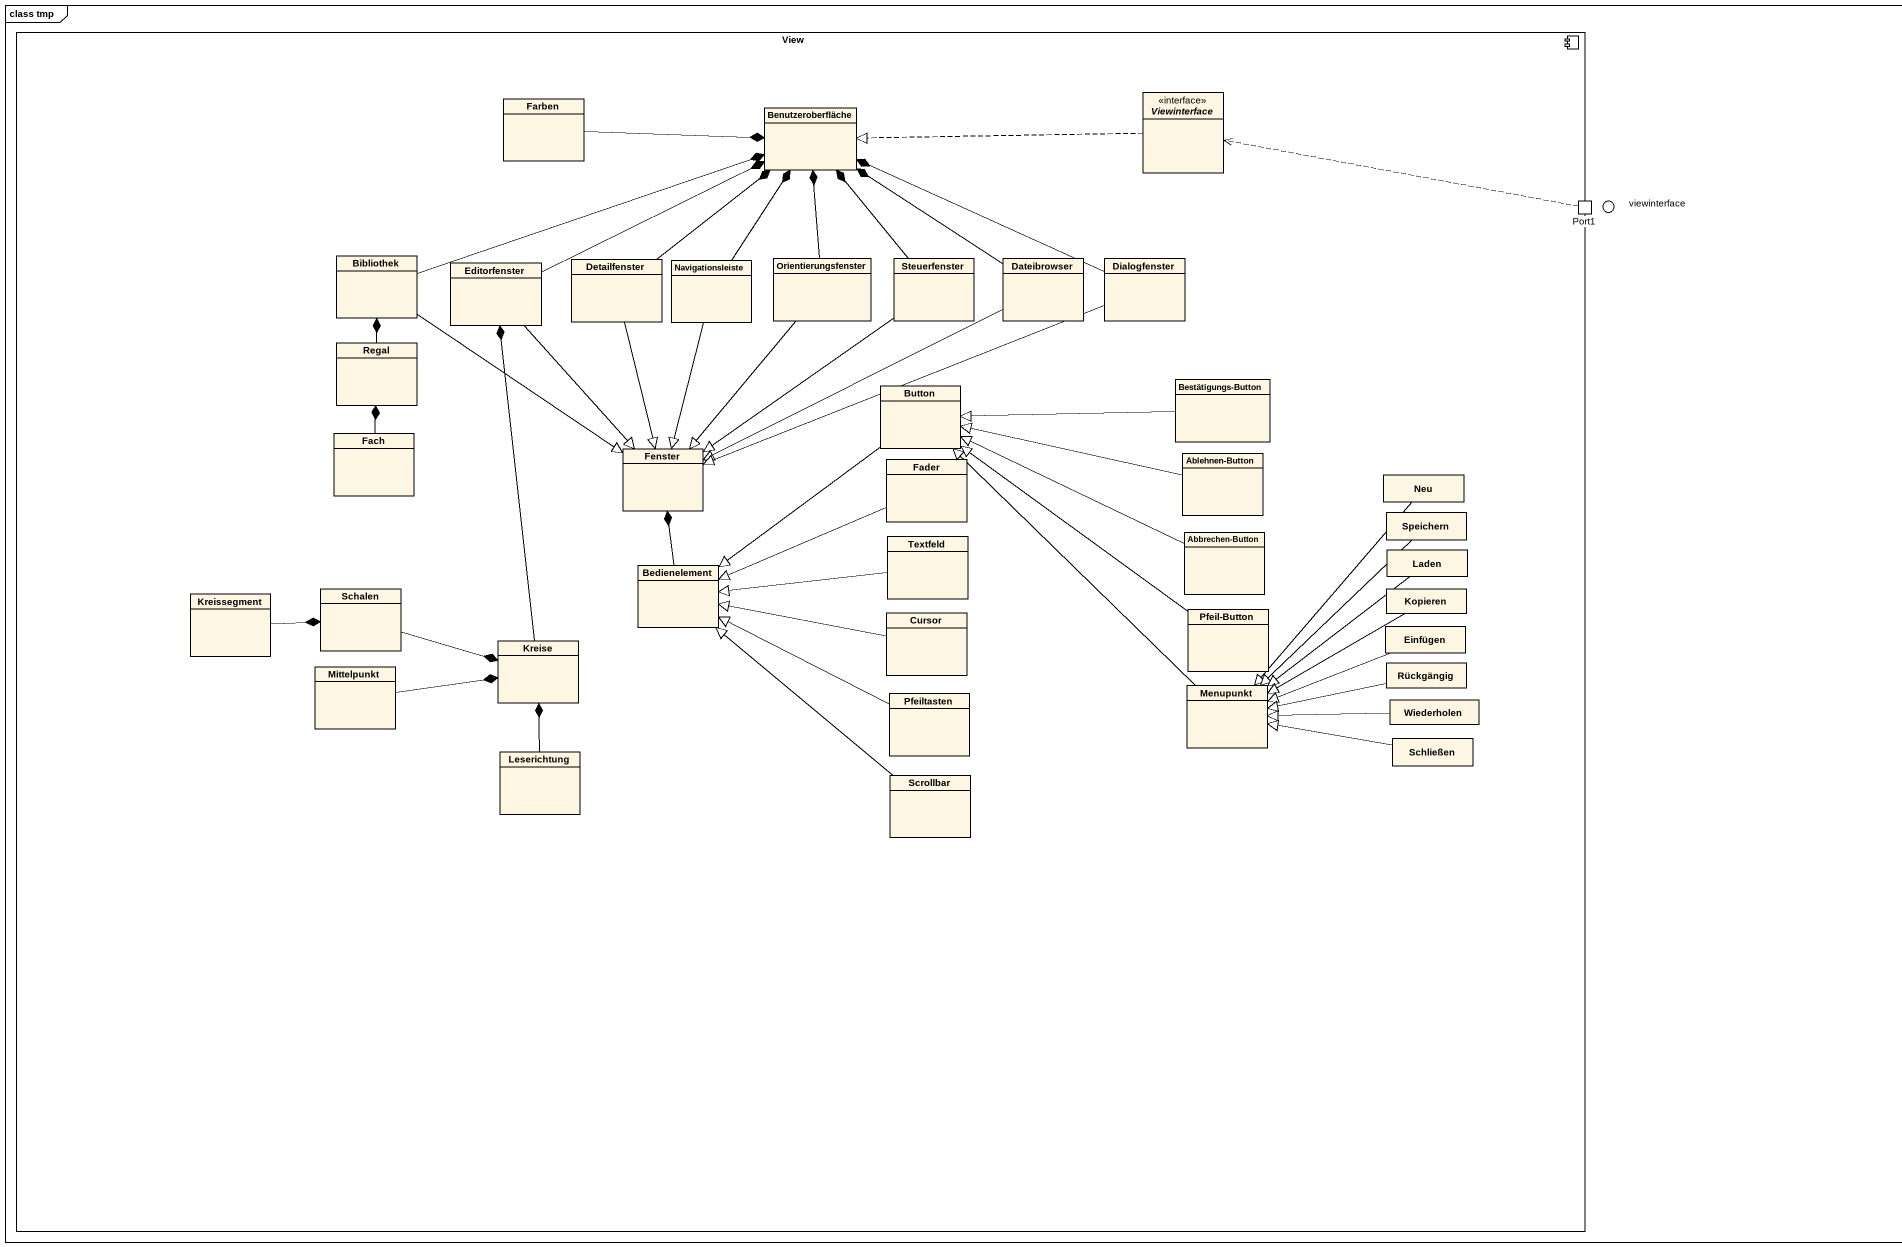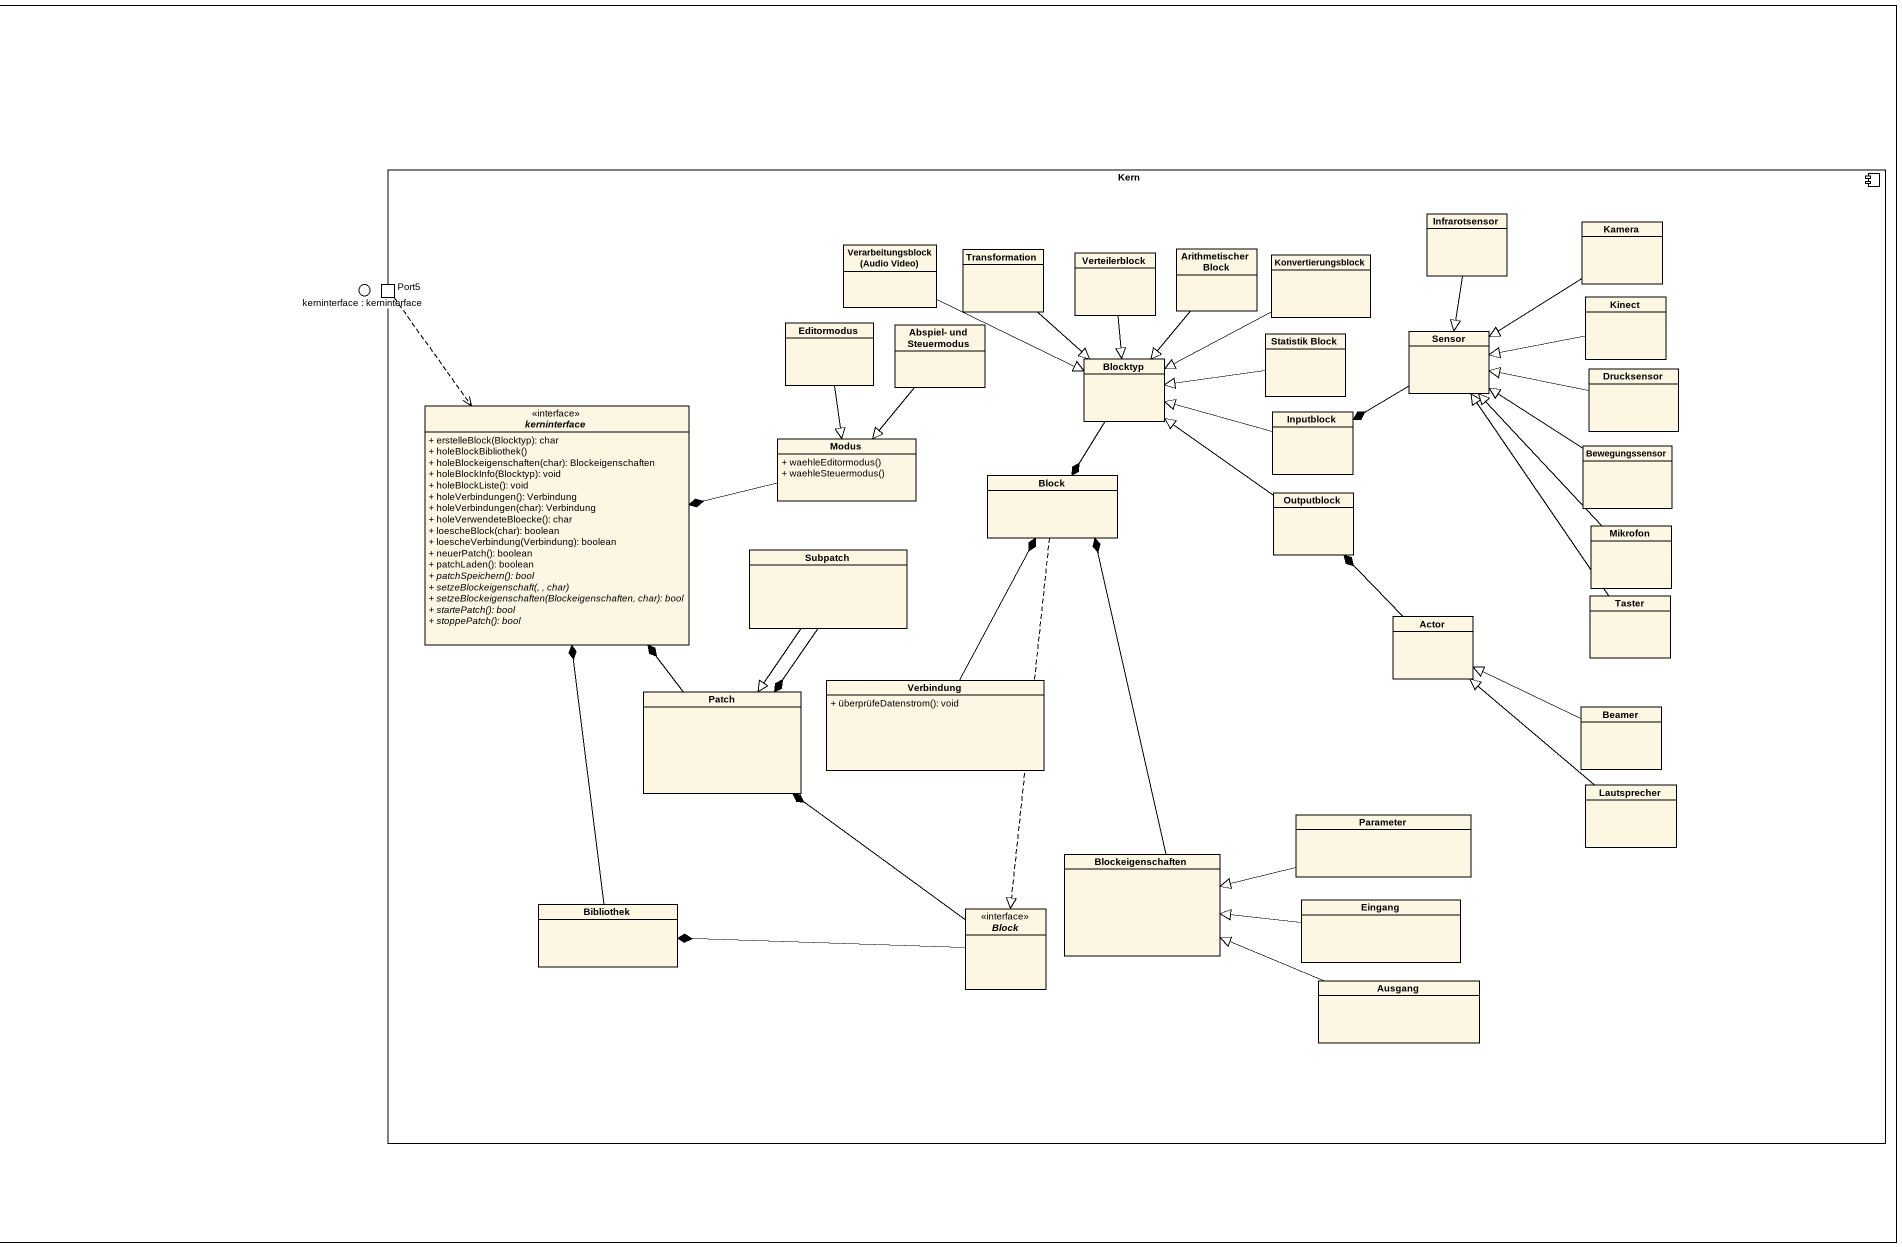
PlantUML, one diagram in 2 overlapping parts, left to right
@startuml
mainframe class tmp
allowmixing
hide circle
hide empty members
skinparam classAttributeIconSize 0
component View {
  interface Viewinterface
  class Farben
  class Benutzeroberfläche
  port Port1
  class Bibliothek
  class Editorfenster
  class Detailfenster
  class Navigationsleiste
  class Orientierungsfenster
  class Steuerfenster
  class Dateibrowser
  class Dialogfenster
  class Regal
  class Button
  class "Bestätigungs-Button" as Bestätigungs_Button
  class Fach
  class Fenster
  class "Ablehnen-Button" as Ablehnen_Button
  class Fader
  class Neu
  class Textfeld
  class "Abbrechen-Button" as Abbrechen_Button
  class Speichern
  class Bedienelement
  class Laden
  class Kreissegment
  class Schalen
  class Cursor
  class "Pfeil-Button" as Pfeil_Button
  class Kopieren
  class Kreise
  class Einfügen
  class Mittelpunkt
  class Pfeiltasten
  class Menupunkt
  class Rückgängig
  class Wiederholen
  class Schließen
  class Leserichtung
  class Scrollbar
}
component Kern {
  class Infrarotsensor
  class "Verarbeitungsblock (Audio Video)" as Verarbeitungsblock_Audio
  class Transformation
  class Verteilerblock
  class "Arithmetischer Block" as Arithmetischer_Block
  class Kamera
  port Port5
  class Konvertierungsblock
  class Editormodus
  class "Abspiel- und Steuermodus" as Abspiel_und_Steuermodus
  class "Statistik Block" as Statistik_Block
  class Sensor
  class Kinect
  class Blocktyp
  class Drucksensor
  interface "kerninterface" as kerninterface_2 {
    + erstelleBlock(Blocktyp): char
    + holeBlockBibliothek()
    + holeBlockeigenschaften(char): Blockeigenschaften
    + holeBlockInfo(Blocktyp): void
    + holeBlockListe(): void
    + holeVerbindungen(): Verbindung
    + holeVerbindungen(char): Verbindung
    + holeVerwendeteBloecke(): char
    + loescheBlock(char): boolean
    + loescheVerbindung(Verbindung): boolean
    + neuerPatch(): boolean
    + patchLaden(): boolean
    {abstract} + patchSpeichern(): bool
    {abstract} + setzeBlockeigenschaft(, , char)
    {abstract} + setzeBlockeigenschaften(Blockeigenschaften, char): bool
    {abstract} + startePatch(): bool
    {abstract} + stoppePatch(): bool
  }
  class Inputblock
  class Modus {
    + waehleEditormodus()
    + waehleSteuermodus()
  }
  class Bewegungssensor
  class Block
  class Outputblock
  class Mikrofon
  class Subpatch
  class "Actor" as Actor_
  class Taster
  class Patch
  class Verbindung {
    + überprüfeDatenstrom(): void
  }
  class Beamer
  class Parameter
  class Lautsprecher
  class Blockeigenschaften
  class Eingang
  class "Bibliothek" as Bibliothek_2
  interface "Block" as Block_2
  class Ausgang
}
() viewinterface
() "kerninterface : kerninterface" as kerninterface
Viewinterface .left.|> Benutzeroberfläche
Farben -right-* Benutzeroberfläche
Port1 .left.> Viewinterface
Infrarotsensor --|> Sensor
Verarbeitungsblock_Audio -right-|> Blocktyp
Transformation --|> Blocktyp
Verteilerblock --|> Blocktyp
Arithmetischer_Block --|> Blocktyp
Kamera --|> Sensor
Bibliothek -right-* Benutzeroberfläche
Bibliothek --|> Fenster
Editorfenster -right-* Benutzeroberfläche
Editorfenster --|> Fenster
Detailfenster -up-* Benutzeroberfläche
Detailfenster --|> Fenster
Navigationsleiste -up-* Benutzeroberfläche
Navigationsleiste --|> Fenster
Orientierungsfenster -up-* Benutzeroberfläche
Orientierungsfenster --|> Fenster
Steuerfenster -up-* Benutzeroberfläche
Steuerfenster --|> Fenster
Dateibrowser -up-* Benutzeroberfläche
Dateibrowser -left-|> Fenster
Dialogfenster -left-* Benutzeroberfläche
Dialogfenster -left-|> Fenster
Port5 ..> kerninterface_2
Konvertierungsblock -left-|> Blocktyp
Editormodus --|> Modus
Abspiel_und_Steuermodus --|> Modus
Statistik_Block -left-|> Blocktyp
Sensor -left-* Inputblock
Kinect -left-|> Sensor
Regal -up-* Bibliothek
Blocktyp --* Block
Drucksensor -left-|> Sensor
Button --|> Bedienelement
Bestätigungs_Button -left-|> Button
Inputblock -left-|> Blocktyp
Fach -up-* Regal
Ablehnen_Button -left-|> Button
Modus -left-* kerninterface_2
Bewegungssensor -up-|> Sensor
Fader -left-|> Bedienelement
Neu --|> Menupunkt
Block ..|> Block_2
Outputblock -up-|> Blocktyp
Textfeld -left-|> Bedienelement
Abbrechen_Button -left-|> Button
Speichern --|> Menupunkt
Mikrofon -up-|> Sensor
Bedienelement -up-* Fenster
Laden --|> Menupunkt
Subpatch --* Patch
Subpatch --|> Patch
Kreissegment -right-* Schalen
Schalen -right-* Kreise
Cursor -left-|> Bedienelement
Pfeil_Button -up-|> Button
Kopieren -left-|> Menupunkt
Actor_ -up-* Outputblock
Taster -up-|> Sensor
Kreise -up-* Editorfenster
Einfügen -left-|> Menupunkt
Mittelpunkt -right-* Kreise
Pfeiltasten -left-|> Bedienelement
Menupunkt -up-|> Button
Rückgängig -left-|> Menupunkt
Patch -up-* kerninterface_2
Verbindung -up-* Block
Wiederholen -left-|> Menupunkt
Schließen -left-|> Menupunkt
Beamer -left-|> Actor_
Leserichtung -up-* Kreise
Scrollbar -up-|> Bedienelement
Parameter -left-|> Blockeigenschaften
Lautsprecher -up-|> Actor_
Blockeigenschaften -up-* Block
Eingang -left-|> Blockeigenschaften
Bibliothek_2 -up-* kerninterface_2
Block_2 -up-* Patch
Block_2 -left-* Bibliothek_2
Ausgang -left-|> Blockeigenschaften
@enduml
